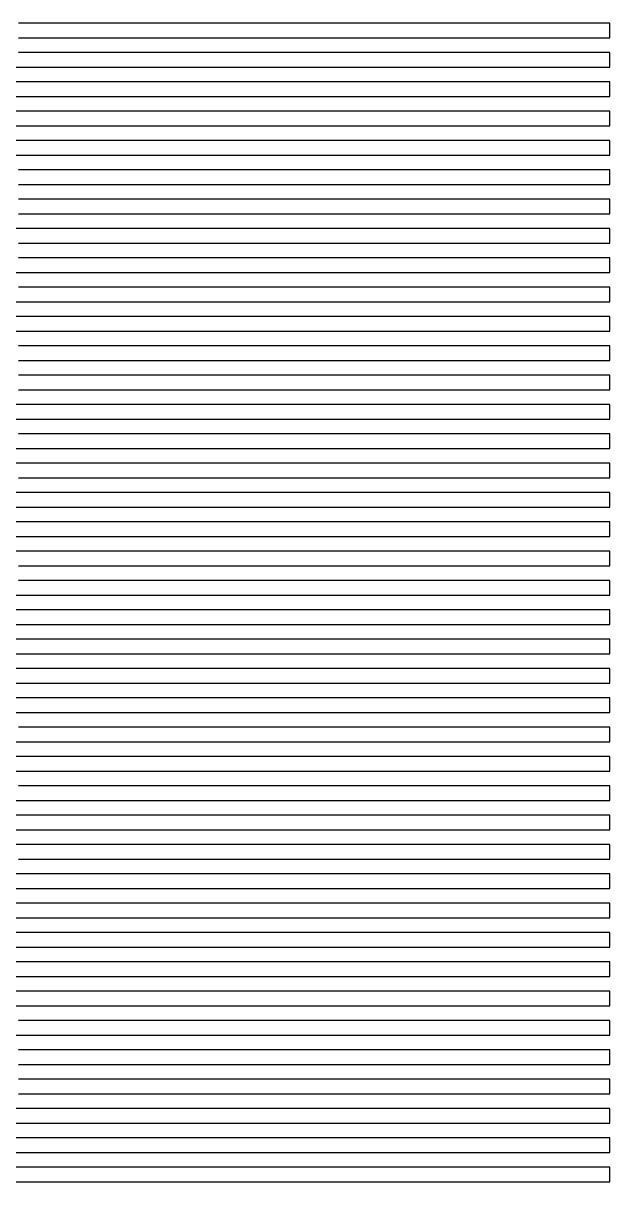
# Model space of a CAD drawing. Extents: x 0 to 80, y 0 to 80.
# Drawn here: x 60 to 80, y 0 to 39.5 of the extents above; entities that cross this region are included whole.
import ezdxf

# ---------------------------------------------------------------- set-up
doc = ezdxf.new("R2010")
doc.units = 0
doc.layers.add('FEED', color=7, linetype='CONTINUOUS')

msp = doc.modelspace()

# ---------------------------------------------------------------- linework, layer by layer
at = {"layer": 'FEED'}
for points in [[(59.84, 39, -14.952), (60.319, 39, -14.968), (60.799, 39, -15.016), (61.119, 39, -15.064), (61.439, 39, -15.112), (61.919, 39, -15.208), (62.239, 39, -15.304), (62.559, 39, -15.384), (63.519, 39, -15.736), (63.839, 39, -15.896), (63.999, 39, -15.96), (64.639, 39, -16.312), (65.439, 39, -16.84), (65.919, 39, -17.224), (66.079, 39, -17.32), (66.239, 39, -17.368), (79.999, 39, -17.368), (79.999, 39.125, -17.368), (79.999, 39.5, -17.368), (79.839, 39.5, -17.368), (65.919, 39.5, -17.368), (65.759, 39.5, -17.32), (65.599, 39.5, -17.224), (65.119, 39.5, -16.856), (64.479, 39.5, -16.424), (63.839, 39.5, -16.056), (63.039, 39.5, -15.688), (62.399, 39.5, -15.464), (61.919, 39.5, -15.32), (61.119, 39.5, -15.144), (60.479, 39.5, -15.048), (59.84, 39.5, -14.984)], [(58.56, 38, -14.888), (60, 38, -14.888), (60.319, 38, -14.904), (60.639, 38, -14.92), (60.959, 38, -14.952), (61.119, 38, -14.952), (61.919, 38, -15.08), (62.559, 38, -15.224), (63.199, 38, -15.416), (63.839, 38, -15.656), (64.799, 38, -16.12), (65.439, 38, -16.504), (66.079, 38, -16.968), (66.399, 38, -17.224), (66.559, 38, -17.32), (66.719, 38, -17.368), (79.999, 38, -17.368), (79.999, 38.125, -17.368), (79.999, 38.5, -17.368), (79.839, 38.5, -17.368), (66.559, 38.5, -17.368), (66.399, 38.5, -17.352), (66.239, 38.5, -17.272), (65.599, 38.5, -16.792), (64.959, 38.5, -16.36), (64.159, 38.5, -15.912), (63.199, 38.5, -15.512), (62.399, 38.5, -15.256), (61.599, 38.5, -15.08), (60.639, 38.5, -14.952), (60.479, 38.5, -14.952), (60.159, 38.5, -14.92), (59.84, 38.5, -14.92)], [(58.72, 37, -14.84), (60.479, 37, -14.84), (61.279, 37, -14.888), (62.079, 37, -15), (62.559, 37, -15.096), (63.199, 37, -15.256), (64.159, 37, -15.592), (64.959, 37, -15.96), (65.439, 37, -16.216), (66.079, 37, -16.616), (66.559, 37, -16.968), (66.719, 37, -17.112), (67.039, 37, -17.32), (67.199, 37, -17.368), (79.999, 37, -17.368), (79.999, 37.125, -17.368), (79.999, 37.5, -17.368), (79.839, 37.5, -17.368), (67.039, 37.5, -17.368), (66.879, 37.5, -17.352), (66.719, 37.5, -17.272), (66.079, 37.5, -16.792), (65.439, 37.5, -16.36), (64.639, 37.5, -15.912), (64.319, 37.5, -15.768), (63.999, 37.5, -15.624), (63.199, 37.5, -15.336), (62.719, 37.5, -15.192), (61.919, 37.5, -15.016), (60.639, 37.5, -14.872), (60.319, 37.5, -14.872), (60, 37.5, -14.856), (58.72, 37.5, -14.856)], [(59.2, 36, -14.808), (60.799, 36, -14.808), (61.599, 36, -14.856), (62.079, 36, -14.904), (62.399, 36, -14.968), (62.719, 36, -15.016), (63.679, 36, -15.256), (64.319, 36, -15.48), (64.959, 36, -15.736), (65.599, 36, -16.056), (66.399, 36, -16.536), (67.039, 36, -17.016), (67.359, 36, -17.256), (67.519, 36, -17.336), (67.679, 36, -17.368), (79.999, 36, -17.368), (79.999, 36.125, -17.368), (79.999, 36.5, -17.368), (79.839, 36.5, -17.368), (67.519, 36.5, -17.368), (67.359, 36.5, -17.352), (67.199, 36.5, -17.304), (66.399, 36.5, -16.696), (65.919, 36.5, -16.376), (65.119, 36.5, -15.912), (64.799, 36.5, -15.768), (64.479, 36.5, -15.624), (63.679, 36.5, -15.336), (63.039, 36.5, -15.144), (62.719, 36.5, -15.08), (62.559, 36.5, -15.032), (62.239, 36.5, -14.984), (61.919, 36.5, -14.936), (60.959, 36.5, -14.84), (60.639, 36.5, -14.84), (60.319, 36.5, -14.824), (59.2, 36.5, -14.824)], [(59.52, 35, -14.792), (61.439, 35, -14.792), (62.239, 35, -14.856), (62.719, 35, -14.904), (63.679, 35, -15.096), (64.479, 35, -15.336), (65.279, 35, -15.64), (65.599, 35, -15.8), (65.919, 35, -15.944), (66.719, 35, -16.408), (67.359, 35, -16.856), (67.839, 35, -17.24), (67.999, 35, -17.336), (68.159, 35, -17.368), (79.999, 35, -17.368), (79.999, 35.125, -17.368), (79.999, 35.5, -17.368), (79.839, 35.5, -17.368), (67.839, 35.5, -17.368), (67.679, 35.5, -17.32), (67.519, 35.5, -17.224), (66.879, 35.5, -16.728), (66.239, 35.5, -16.296), (65.759, 35.5, -16.024), (65.119, 35.5, -15.704), (64.319, 35.5, -15.384), (63.519, 35.5, -15.144), (62.719, 35.5, -14.968), (62.239, 35.5, -14.904), (61.919, 35.5, -14.856), (61.119, 35.5, -14.808), (60.799, 35.5, -14.808), (60.479, 35.5, -14.792), (59.52, 35.5, -14.792)], [(59.84, 34, -14.76), (61.759, 34, -14.76), (62.719, 34, -14.824), (63.039, 34, -14.872), (63.359, 34, -14.92), (63.999, 34, -15.048), (64.319, 34, -15.144), (64.639, 34, -15.224), (65.439, 34, -15.512), (66.559, 34, -16.056), (67.359, 34, -16.568), (68.159, 34, -17.192), (68.319, 34, -17.304), (68.479, 34, -17.368), (79.999, 34, -17.368), (79.999, 34.125, -17.368), (79.999, 34.5, -17.368), (79.839, 34.5, -17.368), (68.319, 34.5, -17.368), (68.159, 34.5, -17.32), (67.359, 34.5, -16.712), (66.559, 34.5, -16.168), (65.759, 34.5, -15.752), (64.959, 34.5, -15.416), (64.159, 34.5, -15.16), (62.879, 34.5, -14.888), (62.559, 34.5, -14.856), (62.399, 34.5, -14.824), (62.079, 34.5, -14.808), (61.759, 34.5, -14.776), (61.119, 34.5, -14.776), (60.799, 34.5, -14.76), (60.159, 34.5, -14.76), (59.84, 34.5, -14.776)], [(59.84, 33, -14.744), (60.159, 33, -14.728), (61.919, 33, -14.728), (62.239, 33, -14.744), (62.559, 33, -14.76), (63.359, 33, -14.84), (64.159, 33, -14.984), (64.319, 33, -15.032), (64.639, 33, -15.112), (65.279, 33, -15.304), (66.079, 33, -15.624), (66.879, 33, -16.024), (67.359, 33, -16.312), (67.839, 33, -16.632), (68.639, 33, -17.272), (68.799, 33, -17.352), (69.119, 33, -17.368), (79.999, 33, -17.368), (79.999, 33.125, -17.368), (79.999, 33.5, -17.368), (79.839, 33.5, -17.368), (68.799, 33.5, -17.368), (68.639, 33.5, -17.352), (68.479, 33.5, -17.288), (67.839, 33.5, -16.776), (67.199, 33.5, -16.328), (66.719, 33.5, -16.04), (65.919, 33.5, -15.64), (65.599, 33.5, -15.496), (64.639, 33.5, -15.16), (64.319, 33.5, -15.08), (63.999, 33.5, -15), (63.359, 33.5, -14.872), (62.559, 33.5, -14.776), (61.919, 33.5, -14.744), (59.84, 33.5, -14.744)], [(59.84, 32, -14.744), (60.159, 32, -14.728), (62.239, 32, -14.728), (62.559, 32, -14.744), (63.039, 32, -14.76), (63.519, 32, -14.808), (64.319, 32, -14.936), (64.639, 32, -15.016), (64.959, 32, -15.096), (65.599, 32, -15.288), (66.239, 32, -15.528), (67.039, 32, -15.912), (67.679, 32, -16.28), (68.319, 32, -16.728), (68.959, 32, -17.24), (69.119, 32, -17.336), (69.279, 32, -17.368), (79.999, 32, -17.368), (79.999, 32.125, -17.368), (79.999, 32.5, -17.368), (79.839, 32.5, -17.368), (69.119, 32.5, -17.368), (68.959, 32.5, -17.336), (68.799, 32.5, -17.256), (68.159, 32.5, -16.744), (67.519, 32.5, -16.296), (67.039, 32.5, -16.008), (66.239, 32.5, -15.608), (65.599, 32.5, -15.352), (64.799, 32.5, -15.096), (63.679, 32.5, -14.856), (63.359, 32.5, -14.824), (63.039, 32.5, -14.776), (62.719, 32.5, -14.76), (62.559, 32.5, -14.744), (62.239, 32.5, -14.744), (61.919, 32.5, -14.728), (60, 32.5, -14.728), (59.68, 32.5, -14.744)], [(59.36, 31, -14.776), (60, 31, -14.744), (61.279, 31, -14.728), (62.719, 31, -14.728), (63.039, 31, -14.744), (63.359, 31, -14.76), (64.159, 31, -14.84), (64.959, 31, -14.984), (65.119, 31, -15.032), (65.439, 31, -15.112), (65.919, 31, -15.256), (66.559, 31, -15.496), (67.679, 31, -16.04), (68.479, 31, -16.552), (69.279, 31, -17.176), (69.439, 31, -17.288), (69.599, 31, -17.352), (69.919, 31, -17.368), (79.999, 31, -17.368), (79.999, 31.125, -17.368), (79.999, 31.5, -17.368), (79.839, 31.5, -17.368), (69.439, 31.5, -17.368), (69.279, 31.5, -17.336), (69.119, 31.5, -17.24), (68.479, 31.5, -16.728), (67.839, 31.5, -16.28), (67.359, 31.5, -15.992), (67.039, 31.5, -15.816), (66.399, 31.5, -15.528), (65.919, 31.5, -15.336), (65.279, 31.5, -15.128), (64.959, 31.5, -15.048), (64.799, 31.5, -15), (64.159, 31.5, -14.872), (63.359, 31.5, -14.776), (62.399, 31.5, -14.728), (60.159, 31.5, -14.728), (59.84, 31.5, -14.744)], [(59.68, 30, -14.776), (60.319, 30, -14.744), (60.479, 30, -14.744), (60.799, 30, -14.728), (63.039, 30, -14.728), (63.359, 30, -14.744), (63.839, 30, -14.76), (64.159, 30, -14.792), (64.479, 30, -14.84), (64.799, 30, -14.888), (65.439, 30, -15.016), (65.759, 30, -15.112), (66.079, 30, -15.192), (67.039, 30, -15.56), (67.839, 30, -15.944), (68.479, 30, -16.328), (69.119, 30, -16.776), (69.599, 30, -17.176), (69.759, 30, -17.288), (69.919, 30, -17.352), (70.239, 30, -17.368), (79.999, 30, -17.368), (79.999, 30.125, -17.368), (79.999, 30.5, -17.368), (79.839, 30.5, -17.368), (69.919, 30.5, -17.368), (69.759, 30.5, -17.352), (69.599, 30.5, -17.288), (69.439, 30.5, -17.176), (68.959, 30.5, -16.776), (68.159, 30.5, -16.232), (67.519, 30.5, -15.864), (66.879, 30.5, -15.56), (66.239, 30.5, -15.304), (65.439, 30.5, -15.064), (64.639, 30.5, -14.888), (64.479, 30.5, -14.872), (63.839, 30.5, -14.776), (63.199, 30.5, -14.744), (61.919, 30.5, -14.728), (60.479, 30.5, -14.728), (60.159, 30.5, -14.744), (59.84, 30.5, -14.76)], [(59.04, 29, -14.936), (60, 29, -14.792), (60.639, 29, -14.744), (60.959, 29, -14.744), (61.279, 29, -14.728), (63.519, 29, -14.728), (64.319, 29, -14.776), (64.959, 29, -14.872), (65.759, 29, -15.032), (66.399, 29, -15.208), (67.359, 29, -15.56), (68.159, 29, -15.944), (68.799, 29, -16.328), (69.439, 29, -16.776), (69.919, 29, -17.176), (70.079, 29, -17.288), (70.239, 29, -17.352), (70.559, 29, -17.368), (79.999, 29, -17.368), (79.999, 29.125, -17.368), (79.999, 29.5, -17.368), (79.839, 29.5, -17.368), (70.239, 29.5, -17.368), (70.079, 29.5, -17.352), (69.919, 29.5, -17.288), (69.759, 29.5, -17.176), (69.279, 29.5, -16.776), (68.479, 29.5, -16.232), (67.839, 29.5, -15.864), (67.039, 29.5, -15.496), (66.239, 29.5, -15.208), (65.599, 29.5, -15.016), (64.799, 29.5, -14.856), (63.999, 29.5, -14.76), (63.839, 29.5, -14.76), (63.519, 29.5, -14.744), (62.239, 29.5, -14.728), (60.799, 29.5, -14.728), (60.479, 29.5, -14.744), (60.159, 29.5, -14.76), (59.36, 29.5, -14.84)], [(59.84, 28, -7.208), (60.159, 28, -9.672), (60.479, 28, -12.408), (60.639, 28, -13.544), (60.799, 28, -14.328), (60.959, 28, -14.744), (61.439, 28, -14.744), (61.759, 28, -14.728), (63.199, 28, -14.728), (63.519, 28, -14.744), (63.999, 28, -14.76), (64.799, 28, -14.824), (65.439, 28, -14.904), (65.759, 28, -14.968), (66.079, 28, -15.048), (66.399, 28, -15.128), (67.039, 28, -15.32), (67.679, 28, -15.56), (68.479, 28, -15.944), (69.119, 28, -16.328), (69.759, 28, -16.776), (70.239, 28, -17.176), (70.399, 28, -17.288), (70.559, 28, -17.352), (70.879, 28, -17.368), (79.999, 28, -17.368), (79.999, 28.125, -17.368), (79.999, 28.5, -17.368), (79.839, 28.5, -17.368), (70.559, 28.5, -17.368), (70.399, 28.5, -17.352), (70.239, 28.5, -17.288), (70.079, 28.5, -17.176), (69.599, 28.5, -16.776), (68.799, 28.5, -16.232), (68.159, 28.5, -15.864), (67.359, 28.5, -15.496), (66.399, 28.5, -15.16), (65.759, 28.5, -15), (65.279, 28.5, -14.904), (64.479, 28.5, -14.808), (64.319, 28.5, -14.776), (63.999, 28.5, -14.76), (63.519, 28.5, -14.728), (61.279, 28.5, -14.728), (60.959, 28.5, -14.744), (60.639, 28.5, -14.76), (60.479, 28.5, -14.776), (60.159, 28.5, -14.792), (60, 28.5, -14.824), (59.84, 28.5, -14.52)], [(59.84, 27, -4.184), (60.159, 27, -4.2), (60.479, 27, -4.28), (60.639, 27, -4.344), (60.799, 27, -4.44), (60.959, 27, -4.6), (61.119, 27, -4.872), (61.279, 27, -5.384), (61.439, 27, -6.264), (61.599, 27, -7.656), (61.919, 27, -11.592), (62.079, 27, -13.304), (62.239, 27, -14.36), (62.399, 27, -14.76), (63.679, 27, -14.76), (63.999, 27, -14.776), (64.319, 27, -14.776), (64.799, 27, -14.824), (65.119, 27, -14.84), (65.599, 27, -14.888), (66.399, 27, -15.032), (67.199, 27, -15.256), (68.319, 27, -15.688), (69.119, 27, -16.104), (69.759, 27, -16.52), (70.239, 27, -16.888), (70.719, 27, -17.288), (70.879, 27, -17.352), (71.199, 27, -17.368), (79.999, 27, -17.368), (79.999, 27.125, -17.368), (79.999, 27.5, -17.368), (79.839, 27.5, -17.368), (70.879, 27.5, -17.368), (70.719, 27.5, -17.352), (70.559, 27.5, -17.288), (70.239, 27.5, -17.048), (70.079, 27.5, -16.904), (69.279, 27.5, -16.328), (68.479, 27.5, -15.864), (67.839, 27.5, -15.56), (67.519, 27.5, -15.432), (66.719, 27.5, -15.176), (66.239, 27.5, -15.048), (65.599, 27.5, -14.92), (64.799, 27.5, -14.824), (64.319, 27.5, -14.776), (63.999, 27.5, -14.776), (63.679, 27.5, -14.76), (63.359, 27.5, -14.76), (63.039, 27.5, -14.744), (61.759, 27.5, -14.744), (61.599, 27.5, -14.376), (61.439, 27.5, -13.416), (61.279, 27.5, -11.896), (60.959, 27.5, -8.504), (60.799, 27.5, -7.144), (60.639, 27.5, -6.104), (60.479, 27.5, -5.368), (60.319, 27.5, -4.872), (60.159, 27.5, -4.584), (60, 27.5, -4.408), (59.84, 27.5, -4.296)], [(59.68, 26, -4.184), (60.159, 26, -4.184), (60.639, 26, -4.232), (60.959, 26, -4.28), (61.279, 26, -4.328), (61.439, 26, -4.376), (61.759, 26, -4.536), (61.919, 26, -4.68), (62.079, 26, -4.936), (62.239, 26, -5.448), (62.399, 26, -6.344), (62.559, 26, -7.784), (62.879, 26, -11.752), (63.039, 26, -13.448), (63.199, 26, -14.44), (63.359, 26, -14.792), (64.159, 26, -14.792), (64.479, 26, -14.808), (64.799, 26, -14.808), (65.599, 26, -14.872), (65.919, 26, -14.92), (66.079, 26, -14.936), (66.879, 26, -15.096), (67.519, 26, -15.272), (68.319, 26, -15.576), (69.119, 26, -15.976), (69.439, 26, -16.152), (70.239, 26, -16.696), (70.879, 26, -17.224), (71.039, 26, -17.32), (71.199, 26, -17.368), (79.999, 26, -17.368), (79.999, 26.125, -17.368), (79.999, 26.5, -17.368), (79.839, 26.5, -17.368), (71.039, 26.5, -17.368), (70.879, 26.5, -17.304), (70.559, 26.5, -17.064), (70.079, 26.5, -16.664), (69.439, 26.5, -16.232), (68.799, 26.5, -15.864), (67.999, 26.5, -15.496), (67.359, 26.5, -15.272), (66.879, 26.5, -15.128), (66.079, 26.5, -14.952), (65.919, 26.5, -14.936), (65.279, 26.5, -14.84), (64.639, 26.5, -14.808), (64.159, 26.5, -14.792), (63.839, 26.5, -14.776), (63.519, 26.5, -14.776), (63.199, 26.5, -14.76), (62.879, 26.5, -14.76), (62.719, 26.5, -14.344), (62.559, 26.5, -13.32), (62.399, 26.5, -11.624), (62.079, 26.5, -7.656), (61.919, 26.5, -6.216), (61.759, 26.5, -5.304), (61.599, 26.5, -4.808), (61.439, 26.5, -4.552), (61.279, 26.5, -4.424), (61.119, 26.5, -4.344), (60.479, 26.5, -4.216), (60.159, 26.5, -4.184), (59.68, 26.5, -4.184)], [(59.68, 25, -4.04), (60, 25, -4.232), (60.959, 25, -4.296), (61.119, 25, -4.328), (61.279, 25, -4.328), (61.759, 25, -4.424), (62.239, 25, -4.552), (62.399, 25, -4.632), (62.559, 25, -4.744), (62.719, 25, -4.904), (62.879, 25, -5.176), (63.039, 25, -5.704), (63.199, 25, -6.728), (63.359, 25, -8.44), (63.679, 25, -12.776), (63.839, 25, -14.184), (63.999, 25, -14.744), (64.159, 25, -14.808), (64.479, 25, -14.808), (65.599, 25, -14.872), (66.079, 25, -14.92), (66.879, 25, -15.064), (67.519, 25, -15.224), (67.999, 25, -15.384), (68.479, 25, -15.56), (69.119, 25, -15.848), (69.759, 25, -16.2), (70.399, 25, -16.632), (71.039, 25, -17.16), (71.199, 25, -17.272), (71.359, 25, -17.352), (71.679, 25, -17.368), (79.999, 25, -17.368), (79.999, 25.125, -17.368), (79.999, 25.5, -17.368), (79.839, 25.5, -17.368), (71.359, 25.5, -17.368), (71.199, 25.5, -17.336), (71.039, 25.5, -17.24), (70.239, 25.5, -16.6), (69.599, 25.5, -16.184), (69.119, 25.5, -15.912), (68.639, 25.5, -15.672), (67.839, 25.5, -15.352), (67.039, 25.5, -15.112), (66.719, 25.5, -15.048), (66.559, 25.5, -15), (66.239, 25.5, -14.952), (65.919, 25.5, -14.904), (65.279, 25.5, -14.84), (64.959, 25.5, -14.824), (64.639, 25.5, -14.808), (63.839, 25.5, -14.808), (63.679, 25.5, -14.76), (63.519, 25.5, -14.264), (63.359, 25.5, -12.968), (63.039, 25.5, -8.632), (62.879, 25.5, -6.84), (62.719, 25.5, -5.72), (62.559, 25.5, -5.128), (62.399, 25.5, -4.824), (62.239, 25.5, -4.68), (61.919, 25.5, -4.488), (61.759, 25.5, -4.424), (61.119, 25.5, -4.296), (60.319, 25.5, -4.216), (60, 25.5, -4.2), (59.84, 25.5, -4.184)], [(59.84, 24, -4.136), (60.159, 24, -4.36), (60.479, 24, -4.376), (60.799, 24, -4.392), (60.959, 24, -4.408), (61.279, 24, -4.424), (62.239, 24, -4.568), (62.719, 24, -4.728), (63.039, 24, -4.872), (63.199, 24, -4.984), (63.359, 24, -5.16), (63.519, 24, -5.48), (63.679, 24, -6.088), (63.839, 24, -7.272), (63.999, 24, -9.208), (64.159, 24, -11.576), (64.319, 24, -13.56), (64.479, 24, -14.584), (64.639, 24, -14.84), (64.959, 24, -14.856), (65.439, 24, -14.872), (65.759, 24, -14.904), (65.919, 24, -14.904), (66.239, 24, -14.952), (66.719, 24, -15.016), (67.359, 24, -15.144), (68.159, 24, -15.368), (68.959, 24, -15.672), (69.759, 24, -16.072), (70.239, 24, -16.376), (70.879, 24, -16.84), (71.359, 24, -17.24), (71.519, 24, -17.336), (71.679, 24, -17.368), (79.999, 24, -17.368), (79.999, 24.125, -17.368), (79.999, 24.5, -17.368), (79.839, 24.5, -17.368), (71.519, 24.5, -17.368), (71.359, 24.5, -17.304), (71.039, 24.5, -17.064), (70.559, 24.5, -16.664), (69.919, 24.5, -16.232), (69.439, 24.5, -15.96), (68.639, 24.5, -15.576), (67.999, 24.5, -15.352), (67.359, 24.5, -15.16), (67.039, 24.5, -15.096), (66.879, 24.5, -15.048), (66.559, 24.5, -15), (65.919, 24.5, -14.904), (65.439, 24.5, -14.856), (65.119, 24.5, -14.856), (64.799, 24.5, -14.84), (64.479, 24.5, -14.84), (64.319, 24.5, -14.808), (64.159, 24.5, -14.328), (63.999, 24.5, -13), (63.679, 24.5, -8.584), (63.519, 24.5, -6.84), (63.359, 24.5, -5.8), (63.199, 24.5, -5.288), (63.039, 24.5, -5.016), (62.879, 24.5, -4.856), (62.719, 24.5, -4.744), (62.559, 24.5, -4.664), (62.079, 24.5, -4.504), (61.759, 24.5, -4.44), (60.959, 24.5, -4.344), (60.639, 24.5, -4.328), (60.479, 24.5, -4.296), (60.159, 24.5, -4.296), (60, 24.5, -4.232), (59.68, 24.5, -4.04)], [(59.52, 23, -4.104), (60, 23, -4.376), (60.159, 23, -4.488), (60.319, 23, -4.536), (61.119, 23, -4.536), (61.439, 23, -4.552), (62.239, 23, -4.664), (62.879, 23, -4.84), (63.199, 23, -4.968), (63.679, 23, -5.272), (63.839, 23, -5.4), (63.999, 23, -5.576), (64.159, 23, -5.976), (64.319, 23, -6.824), (64.479, 23, -8.424), (64.799, 23, -12.984), (64.959, 23, -14.408), (65.119, 23, -14.888), (65.919, 23, -14.936), (66.239, 23, -14.952), (67.039, 23, -15.064), (67.519, 23, -15.144), (68.639, 23, -15.464), (69.279, 23, -15.72), (69.919, 23, -16.04), (70.559, 23, -16.424), (71.039, 23, -16.776), (71.679, 23, -17.304), (71.839, 23, -17.368), (79.999, 23, -17.368), (79.999, 23.125, -17.368), (79.999, 23.5, -17.368), (79.839, 23.5, -17.368), (71.839, 23.5, -17.368), (71.679, 23.5, -17.352), (71.519, 23.5, -17.272), (70.879, 23.5, -16.744), (70.239, 23.5, -16.296), (69.599, 23.5, -15.928), (68.959, 23.5, -15.64), (68.479, 23.5, -15.448), (67.679, 23.5, -15.208), (67.039, 23.5, -15.064), (66.559, 23.5, -15), (66.239, 23.5, -14.952), (65.759, 23.5, -14.904), (64.959, 23.5, -14.872), (64.799, 23.5, -14.808), (64.639, 23.5, -14.2), (64.479, 23.5, -12.648), (64.159, 23.5, -8.12), (63.999, 23.5, -6.584), (63.839, 23.5, -5.752), (63.679, 23.5, -5.368), (63.519, 23.5, -5.176), (63.039, 23.5, -4.872), (62.719, 23.5, -4.728), (62.399, 23.5, -4.648), (61.759, 23.5, -4.536), (61.119, 23.5, -4.472), (60.319, 23.5, -4.472), (60.159, 23.5, -4.408), (60, 23.5, -4.28), (59.52, 23.5, -4.024)], [(59.68, 22, -4.472), (60, 22, -4.696), (60.319, 22, -4.712), (60.959, 22, -4.712), (61.599, 22, -4.76), (62.079, 22, -4.84), (62.879, 22, -5.064), (63.199, 22, -5.144), (63.519, 22, -5.288), (63.679, 22, -5.336), (63.839, 22, -5.416), (63.999, 22, -5.528), (64.159, 22, -5.672), (64.319, 22, -5.848), (64.479, 22, -6.12), (64.639, 22, -6.776), (64.799, 22, -8.12), (65.119, 22, -12.616), (65.279, 22, -14.264), (65.439, 22, -14.904), (65.599, 22, -14.952), (66.239, 22, -14.984), (66.719, 22, -15.016), (67.519, 22, -15.144), (67.839, 22, -15.224), (68.319, 22, -15.336), (68.959, 22, -15.544), (69.599, 22, -15.8), (70.079, 22, -16.04), (70.719, 22, -16.424), (71.199, 22, -16.776), (71.679, 22, -17.176), (71.839, 22, -17.288), (71.999, 22, -17.352), (72.319, 22, -17.368), (79.999, 22, -17.368), (79.999, 22.125, -17.368), (79.999, 22.5, -17.368), (79.839, 22.5, -17.368), (71.999, 22.5, -17.368), (71.839, 22.5, -17.336), (71.679, 22.5, -17.24), (71.039, 22.5, -16.712), (70.399, 22.5, -16.28), (69.759, 22.5, -15.912), (68.959, 22.5, -15.56), (67.999, 22.5, -15.256), (67.679, 22.5, -15.192), (67.359, 22.5, -15.112), (66.879, 22.5, -15.048), (66.559, 22.5, -15), (66.079, 22.5, -14.952), (65.439, 22.5, -14.92), (65.279, 22.5, -14.888), (65.119, 22.5, -14.296), (64.959, 22.5, -12.712), (64.639, 22.5, -8.152), (64.479, 22.5, -6.728), (64.319, 22.5, -6.008), (64.159, 22.5, -5.688), (63.999, 22.5, -5.528), (63.679, 22.5, -5.272), (63.359, 22.5, -5.112), (63.199, 22.5, -5.064), (63.039, 22.5, -4.984), (62.399, 22.5, -4.792), (61.759, 22.5, -4.664), (61.279, 22.5, -4.616), (60.159, 22.5, -4.616), (60, 22.5, -4.536), (59.68, 22.5, -4.312)], [(59.84, 21, -4.984), (60, 21, -5.032), (60.319, 21, -5.032), (60.959, 21, -5.096), (61.279, 21, -5.144), (61.759, 21, -5.192), (62.879, 21, -5.368), (63.359, 21, -5.464), (63.839, 21, -5.608), (64.159, 21, -5.752), (64.319, 21, -5.848), (64.479, 21, -6.008), (64.639, 21, -6.232), (64.799, 21, -6.6), (64.959, 21, -7.448), (65.119, 21, -9.112), (65.439, 21, -13.592), (65.599, 21, -14.76), (65.759, 21, -15), (66.079, 21, -15.016), (67.199, 21, -15.112), (68.159, 21, -15.288), (68.959, 21, -15.512), (69.599, 21, -15.752), (70.239, 21, -16.056), (70.559, 21, -16.232), (71.359, 21, -16.776), (71.839, 21, -17.176), (71.999, 21, -17.288), (72.159, 21, -17.368), (79.999, 21, -17.368), (79.999, 21.125, -17.368), (79.999, 21.5, -17.368), (79.839, 21.5, -17.368), (72.159, 21.5, -17.368), (71.999, 21.5, -17.336), (71.839, 21.5, -17.24), (71.199, 21.5, -16.712), (70.559, 21.5, -16.28), (70.079, 21.5, -16.008), (69.439, 21.5, -15.704), (68.639, 21.5, -15.416), (68.479, 21.5, -15.384), (68.159, 21.5, -15.288), (67.199, 21.5, -15.096), (66.079, 21.5, -14.984), (65.759, 21.5, -14.984), (65.599, 21.5, -14.968), (65.439, 21.5, -14.488), (65.279, 21.5, -13), (64.959, 21.5, -8.456), (64.799, 21.5, -7.016), (64.639, 21.5, -6.312), (64.479, 21.5, -6.008), (64.319, 21.5, -5.832), (64.159, 21.5, -5.688), (63.999, 21.5, -5.576), (63.679, 21.5, -5.448), (63.519, 21.5, -5.368), (62.719, 21.5, -5.16), (61.599, 21.5, -4.936), (61.119, 21.5, -4.888), (60, 21.5, -4.888), (59.52, 21.5, -4.552)], [(59.52, 20, -5.16), (61.599, 20, -5.16), (61.919, 20, -5.208), (62.399, 20, -5.368), (62.559, 20, -5.432), (63.039, 20, -5.752), (63.679, 20, -5.88), (64.159, 20, -6.024), (64.479, 20, -6.168), (64.639, 20, -6.28), (64.799, 20, -6.488), (64.959, 20, -6.776), (65.119, 20, -7.448), (65.279, 20, -8.824), (65.599, 20, -13.224), (65.759, 20, -14.664), (65.919, 20, -15.08), (66.559, 20, -15.112), (67.199, 20, -15.16), (67.519, 20, -15.208), (67.839, 20, -15.256), (68.639, 20, -15.416), (69.279, 20, -15.608), (69.919, 20, -15.848), (70.559, 20, -16.168), (71.039, 20, -16.456), (71.679, 20, -16.92), (71.999, 20, -17.192), (72.159, 20, -17.304), (72.319, 20, -17.368), (79.999, 20, -17.368), (79.999, 20.125, -17.368), (79.999, 20.5, -17.368), (79.839, 20.5, -17.368), (72.319, 20.5, -17.368), (72.159, 20.5, -17.336), (71.999, 20.5, -17.24), (71.519, 20.5, -16.84), (71.039, 20.5, -16.488), (70.559, 20.5, -16.2), (70.079, 20.5, -15.944), (69.439, 20.5, -15.672), (68.479, 20.5, -15.368), (67.839, 20.5, -15.224), (66.879, 20.5, -15.112), (65.919, 20.5, -15.048), (65.759, 20.5, -15), (65.599, 20.5, -14.216), (65.439, 20.5, -12.392), (65.279, 20.5, -10.04), (65.119, 20.5, -8.088), (64.959, 20.5, -6.984), (64.799, 20.5, -6.488), (64.639, 20.5, -6.232), (64.479, 20.5, -6.072), (64.319, 20.5, -5.976), (63.999, 20.5, -5.832), (63.519, 20.5, -5.688), (62.879, 20.5, -5.544), (62.719, 20.5, -5.528), (62.399, 20.5, -5.352), (62.079, 20.5, -5.24), (61.599, 20.5, -5.16), (59.84, 20.5, -5.16)], [(59.36, 19, -5.192), (60.159, 19, -5.176), (61.119, 19, -5.176), (61.759, 19, -5.272), (62.239, 19, -5.432), (62.559, 19, -5.576), (63.039, 19, -5.896), (63.359, 19, -6.152), (63.519, 19, -6.184), (63.839, 19, -6.2), (64.159, 19, -6.296), (64.319, 19, -6.328), (64.639, 19, -6.472), (64.799, 19, -6.568), (64.959, 19, -6.76), (65.119, 19, -7.16), (65.279, 19, -7.864), (65.439, 19, -9.32), (65.759, 19, -13.656), (65.919, 19, -14.92), (66.079, 19, -15.16), (66.399, 19, -15.176), (66.719, 19, -15.192), (66.879, 19, -15.208), (67.199, 19, -15.224), (67.839, 19, -15.288), (68.639, 19, -15.432), (68.799, 19, -15.48), (69.119, 19, -15.56), (69.759, 19, -15.768), (70.079, 19, -15.896), (70.719, 19, -16.2), (71.359, 19, -16.6), (71.839, 19, -16.952), (72.159, 19, -17.224), (72.319, 19, -17.32), (72.479, 19, -17.368), (79.999, 19, -17.368), (79.999, 19.125, -17.368), (79.999, 19.5, -17.368), (79.839, 19.5, -17.368), (72.479, 19.5, -17.368), (72.319, 19.5, -17.352), (72.159, 19.5, -17.272), (71.519, 19.5, -16.744), (71.039, 19.5, -16.424), (70.399, 19.5, -16.056), (69.439, 19.5, -15.656), (68.639, 19.5, -15.416), (67.999, 19.5, -15.288), (67.679, 19.5, -15.256), (67.359, 19.5, -15.208), (66.399, 19.5, -15.128), (66.079, 19.5, -15.112), (65.919, 19.5, -15.08), (65.759, 19.5, -14.216), (65.599, 19.5, -12.312), (65.439, 19.5, -9.976), (65.279, 19.5, -8.168), (65.119, 19.5, -7.176), (64.959, 19.5, -6.744), (64.799, 19.5, -6.504), (64.639, 19.5, -6.36), (64.159, 19.5, -6.152), (63.839, 19.5, -6.072), (63.679, 19.5, -6.024), (63.359, 19.5, -6.008), (63.199, 19.5, -5.928), (62.879, 19.5, -5.672), (62.559, 19.5, -5.48), (62.079, 19.5, -5.288), (61.599, 19.5, -5.192), (61.279, 19.5, -5.16), (59.36, 19.5, -5.16)], [(59.52, 18, -5.304), (60.799, 18, -5.304), (60.959, 18, -5.336), (61.119, 18, -5.336), (61.599, 18, -5.432), (61.919, 18, -5.528), (62.399, 18, -5.752), (62.879, 18, -6.056), (63.039, 18, -6.168), (63.359, 18, -6.44), (63.519, 18, -6.488), (63.679, 18, -6.488), (63.999, 18, -6.536), (64.159, 18, -6.552), (64.479, 18, -6.648), (64.799, 18, -6.808), (64.959, 18, -6.936), (65.119, 18, -7.208), (65.279, 18, -7.832), (65.439, 18, -9.016), (65.599, 18, -10.952), (65.759, 18, -13.176), (65.919, 18, -14.776), (66.079, 18, -15.256), (66.399, 18, -15.256), (66.719, 18, -15.272), (67.199, 18, -15.288), (67.999, 18, -15.368), (68.319, 18, -15.416), (68.639, 18, -15.464), (69.279, 18, -15.624), (69.759, 18, -15.768), (70.079, 18, -15.88), (70.719, 18, -16.184), (71.199, 18, -16.456), (71.839, 18, -16.92), (72.319, 18, -17.304), (72.479, 18, -17.368), (79.999, 18, -17.368), (79.999, 18.125, -17.368), (79.999, 18.5, -17.368), (79.839, 18.5, -17.368), (72.479, 18.5, -17.368), (72.319, 18.5, -17.304), (71.999, 18.5, -17.064), (71.679, 18.5, -16.792), (71.039, 18.5, -16.36), (70.399, 18.5, -16.024), (70.079, 18.5, -15.88), (69.279, 18.5, -15.608), (68.639, 18.5, -15.448), (67.999, 18.5, -15.336), (66.879, 18.5, -15.224), (66.079, 18.5, -15.208), (65.919, 18.5, -14.888), (65.759, 18.5, -13.464), (65.439, 18.5, -9.16), (65.279, 18.5, -7.832), (65.119, 18.5, -7.16), (64.959, 18.5, -6.84), (64.799, 18.5, -6.696), (64.479, 18.5, -6.52), (63.999, 18.5, -6.376), (63.679, 18.5, -6.328), (63.519, 18.5, -6.328), (63.359, 18.5, -6.28), (62.879, 18.5, -5.912), (62.559, 18.5, -5.704), (62.079, 18.5, -5.48), (61.599, 18.5, -5.32), (60.959, 18.5, -5.224), (59.52, 18.5, -5.224)], [(59.52, 17, -5.528), (60.479, 17, -5.528), (60.799, 17, -5.56), (61.279, 17, -5.64), (61.759, 17, -5.784), (62.079, 17, -5.912), (62.559, 17, -6.184), (62.879, 17, -6.424), (63.199, 17, -6.696), (63.359, 17, -6.744), (63.679, 17, -6.76), (64.159, 17, -6.824), (64.479, 17, -6.904), (64.799, 17, -7.064), (64.959, 17, -7.176), (65.119, 17, -7.368), (65.279, 17, -7.8), (65.439, 17, -8.744), (65.599, 17, -10.44), (65.759, 17, -12.648), (65.919, 17, -14.52), (66.079, 17, -15.368), (67.039, 17, -15.368), (68.159, 17, -15.448), (68.959, 17, -15.576), (69.919, 17, -15.848), (70.239, 17, -15.976), (70.399, 17, -16.024), (70.879, 17, -16.248), (71.359, 17, -16.52), (71.999, 17, -16.984), (72.319, 17, -17.256), (72.479, 17, -17.336), (72.639, 17, -17.368), (79.999, 17, -17.368), (79.999, 17.125, -17.368), (79.999, 17.5, -17.368), (79.839, 17.5, -17.368), (72.639, 17.5, -17.368), (72.479, 17.5, -17.336), (72.319, 17.5, -17.256), (71.679, 17.5, -16.76), (71.199, 17.5, -16.44), (70.399, 17.5, -16.024), (69.759, 17.5, -15.768), (69.279, 17.5, -15.624), (68.799, 17.5, -15.512), (68.159, 17.5, -15.432), (67.679, 17.5, -15.368), (67.359, 17.5, -15.352), (67.199, 17.5, -15.336), (66.399, 17.5, -15.304), (66.079, 17.5, -15.304), (65.919, 17.5, -14.52), (65.759, 17.5, -12.664), (65.599, 17.5, -10.44), (65.439, 17.5, -8.744), (65.279, 17.5, -7.8), (65.119, 17.5, -7.32), (64.959, 17.5, -7.064), (64.639, 17.5, -6.856), (64.479, 17.5, -6.776), (64.159, 17.5, -6.68), (63.839, 17.5, -6.648), (63.679, 17.5, -6.616), (63.359, 17.5, -6.616), (63.199, 17.5, -6.504), (62.719, 17.5, -6.104), (62.399, 17.5, -5.896), (61.919, 17.5, -5.672), (61.439, 17.5, -5.528), (61.119, 17.5, -5.464), (60.639, 17.5, -5.4), (59.52, 17.5, -5.4)], [(59.52, 16, -5.88), (60.319, 16, -5.88), (60.639, 16, -5.928), (61.119, 16, -6.04), (61.439, 16, -6.136), (61.759, 16, -6.28), (62.399, 16, -6.664), (62.719, 16, -6.904), (62.879, 16, -7), (63.359, 16, -7), (63.839, 16, -7.048), (64.159, 16, -7.128), (64.479, 16, -7.224), (64.639, 16, -7.304), (64.959, 16, -7.56), (65.119, 16, -7.8), (65.279, 16, -8.344), (65.439, 16, -9.496), (65.599, 16, -11.368), (65.759, 16, -13.528), (65.919, 16, -15.096), (66.079, 16, -15.48), (67.199, 16, -15.48), (68.319, 16, -15.592), (68.479, 16, -15.592), (68.799, 16, -15.64), (69.119, 16, -15.688), (69.919, 16, -15.88), (70.079, 16, -15.944), (70.559, 16, -16.12), (70.879, 16, -16.264), (71.519, 16, -16.632), (71.999, 16, -16.984), (72.319, 16, -17.256), (72.479, 16, -17.336), (72.639, 16, -17.368), (79.999, 16, -17.368), (79.999, 16.125, -17.368), (79.999, 16.5, -17.368), (79.839, 16.5, -17.368), (72.639, 16.5, -17.368), (72.479, 16.5, -17.336), (72.319, 16.5, -17.256), (71.839, 16.5, -16.856), (71.199, 16.5, -16.424), (70.719, 16.5, -16.168), (70.079, 16.5, -15.912), (69.439, 16.5, -15.72), (68.959, 16.5, -15.624), (68.159, 16.5, -15.512), (67.359, 16.5, -15.432), (66.559, 16.5, -15.416), (66.079, 16.5, -15.416), (65.919, 16.5, -14.616), (65.759, 16.5, -12.792), (65.599, 16.5, -10.6), (65.439, 16.5, -8.904), (65.279, 16.5, -7.976), (65.119, 16.5, -7.56), (64.959, 16.5, -7.368), (64.639, 16.5, -7.144), (64.319, 16.5, -7.032), (63.839, 16.5, -6.904), (63.519, 16.5, -6.872), (63.039, 16.5, -6.872), (62.559, 16.5, -6.504), (62.079, 16.5, -6.2), (61.439, 16.5, -5.912), (60.959, 16.5, -5.752), (60.479, 16.5, -5.688), (59.36, 16.5, -5.688)], [(59.04, 15, -6.456), (60.479, 15, -6.456), (60.799, 15, -6.488), (61.119, 15, -6.584), (61.599, 15, -6.808), (62.079, 15, -7.096), (62.239, 15, -7.176), (62.399, 15, -7.224), (63.039, 15, -7.224), (63.679, 15, -7.288), (63.999, 15, -7.368), (64.479, 15, -7.544), (64.799, 15, -7.784), (64.959, 15, -7.96), (65.119, 15, -8.328), (65.279, 15, -9.128), (65.439, 15, -10.616), (65.759, 15, -14.632), (65.919, 15, -15.656), (66.239, 15, -15.64), (67.839, 15, -15.64), (68.159, 15, -15.656), (68.799, 15, -15.736), (69.439, 15, -15.848), (69.919, 15, -15.96), (70.399, 15, -16.104), (70.719, 15, -16.232), (71.199, 15, -16.472), (71.679, 15, -16.776), (71.999, 15, -17.016), (72.159, 15, -17.16), (72.319, 15, -17.272), (72.479, 15, -17.352), (72.799, 15, -17.368), (79.999, 15, -17.368), (79.999, 15.125, -17.368), (79.999, 15.5, -17.368), (79.839, 15.5, -17.368), (72.639, 15.5, -17.368), (72.479, 15.5, -17.336), (72.319, 15.5, -17.256), (71.679, 15.5, -16.76), (71.039, 15.5, -16.36), (70.399, 15.5, -16.072), (69.919, 15.5, -15.912), (69.119, 15.5, -15.736), (68.479, 15.5, -15.64), (67.999, 15.5, -15.592), (67.199, 15.5, -15.576), (66.079, 15.5, -15.576), (65.919, 15.5, -15.4), (65.759, 15.5, -13.992), (65.439, 15.5, -9.912), (65.279, 15.5, -8.648), (65.119, 15.5, -8.024), (64.959, 15.5, -7.736), (64.799, 15.5, -7.592), (64.479, 15.5, -7.384), (63.999, 15.5, -7.224), (63.519, 15.5, -7.144), (63.359, 15.5, -7.144), (63.039, 15.5, -7.128), (62.719, 15.5, -7.128), (62.559, 15.5, -7.08), (62.079, 15.5, -6.776), (61.759, 15.5, -6.568), (61.279, 15.5, -6.344), (61.119, 15.5, -6.28), (60.639, 15.5, -6.184), (59.84, 15.5, -6.168)], [(59.36, 14, -6.888), (60.159, 14, -7.128), (60.959, 14, -7.304), (61.599, 14, -7.368), (62.239, 14, -7.368), (62.879, 14, -7.416), (63.199, 14, -7.464), (63.839, 14, -7.624), (64.159, 14, -7.736), (64.319, 14, -7.816), (64.639, 14, -8.056), (64.799, 14, -8.232), (64.959, 14, -8.568), (65.119, 14, -9.288), (65.279, 14, -10.648), (65.599, 14, -14.6), (65.759, 14, -15.896), (66.079, 14, -15.848), (66.719, 14, -15.8), (67.999, 14, -15.8), (68.799, 14, -15.864), (69.759, 14, -16.04), (70.399, 14, -16.232), (70.879, 14, -16.424), (71.359, 14, -16.68), (71.679, 14, -16.888), (72.159, 14, -17.256), (72.319, 14, -17.352), (72.639, 14, -17.368), (79.999, 14, -17.368), (79.999, 14.125, -17.368), (79.999, 14.5, -17.368), (79.839, 14.5, -17.368), (72.479, 14.5, -17.368), (72.319, 14.5, -17.32), (71.679, 14.5, -16.84), (71.199, 14.5, -16.536), (70.719, 14.5, -16.296), (70.239, 14.5, -16.12), (69.599, 14.5, -15.928), (69.119, 14.5, -15.832), (67.999, 14.5, -15.72), (66.239, 14.5, -15.72), (65.919, 14.5, -15.752), (65.759, 14.5, -15.288), (65.599, 14.5, -13.576), (65.439, 14.5, -11.48), (65.279, 14.5, -9.752), (65.119, 14.5, -8.728), (64.959, 14.5, -8.232), (64.799, 14.5, -7.992), (64.639, 14.5, -7.848), (64.319, 14.5, -7.64), (63.679, 14.5, -7.432), (63.199, 14.5, -7.352), (62.719, 14.5, -7.304), (62.079, 14.5, -7.304), (61.919, 14.5, -7.288), (61.599, 14.5, -7.176), (61.279, 14.5, -7.016), (60.959, 14.5, -6.888), (60.639, 14.5, -6.808), (60, 14.5, -6.792), (59.36, 14.5, -6.792)], [(59.52, 13.001, -7.08), (60.159, 13.001, -7.208), (60.479, 13.001, -7.256), (60.959, 13.001, -7.336), (61.439, 13.001, -7.384), (61.759, 13.001, -7.432), (62.079, 13.001, -7.48), (62.719, 13.001, -7.608), (63.359, 13.001, -7.784), (63.999, 13.001, -8.024), (64.159, 13.001, -8.104), (64.319, 13.001, -8.216), (64.479, 13.001, -8.376), (64.639, 13.001, -8.568), (64.799, 13.001, -8.92), (64.959, 13.001, -9.688), (65.119, 13.001, -11.064), (65.439, 13.001, -14.92), (65.599, 13.001, -16.2), (66.079, 13.001, -16.104), (66.719, 13.001, -16.024), (67.839, 13.001, -16.008), (68.479, 13.001, -16.024), (69.279, 13.001, -16.104), (70.079, 13.001, -16.264), (70.399, 13.001, -16.376), (70.719, 13.001, -16.488), (71.199, 13.001, -16.712), (71.839, 13.001, -17.144), (71.999, 13.001, -17.272), (72.159, 13.001, -17.352), (72.479, 13.001, -17.368), (79.999, 13.001, -17.368), (79.999, 13.126, -17.368), (79.999, 13.5, -17.368), (79.839, 13.5, -17.368), (72.319, 13.5, -17.368), (72.159, 13.5, -17.304), (71.999, 13.5, -17.208), (71.519, 13.5, -16.84), (71.039, 13.5, -16.568), (70.719, 13.5, -16.408), (70.079, 13.5, -16.2), (69.279, 13.5, -16.024), (68.159, 13.5, -15.896), (66.719, 13.5, -15.896), (65.919, 13.5, -15.976), (65.759, 13.5, -16.008), (65.599, 13.5, -15.496), (65.439, 13.5, -13.752), (65.279, 13.5, -11.704), (65.119, 13.5, -10.024), (64.959, 13.5, -9.016), (64.799, 13.5, -8.536), (64.639, 13.5, -8.296), (64.479, 13.5, -8.136), (64.319, 13.5, -8.008), (64.159, 13.5, -7.912), (63.839, 13.5, -7.784), (63.199, 13.5, -7.592), (62.719, 13.5, -7.496), (62.399, 13.5, -7.464), (62.079, 13.5, -7.416), (61.439, 13.5, -7.368), (61.279, 13.5, -7.336), (60.959, 13.5, -7.304), (60.639, 13.5, -7.24), (60.319, 13.5, -7.192), (59.84, 13.5, -7.096)], [(59.52, 12.001, -7.32), (60.479, 12.001, -7.416), (60.799, 12.001, -7.464), (61.279, 12.001, -7.528), (61.599, 12.001, -7.608), (62.079, 12.001, -7.72), (62.559, 12.001, -7.864), (63.359, 12.001, -8.168), (63.679, 12.001, -8.312), (63.999, 12.001, -8.52), (64.159, 12.001, -8.648), (64.319, 12.001, -8.856), (64.479, 12.001, -9.144), (64.639, 12.001, -9.736), (64.799, 12.001, -10.84), (65.119, 12.001, -14.44), (65.279, 12.001, -15.992), (65.439, 12.001, -16.68), (66.079, 12.001, -16.472), (66.559, 12.001, -16.36), (66.879, 12.001, -16.312), (67.199, 12.001, -16.264), (67.839, 12.001, -16.232), (68.479, 12.001, -16.232), (68.959, 12.001, -16.28), (69.759, 12.001, -16.424), (70.079, 12.001, -16.52), (70.239, 12.001, -16.552), (70.719, 12.001, -16.744), (71.039, 12.001, -16.904), (71.519, 12.001, -17.224), (71.679, 12.001, -17.32), (71.839, 12.001, -17.368), (79.999, 12.001, -17.368), (79.999, 12.126, -17.368), (79.999, 12.501, -17.368), (79.839, 12.501, -17.368), (72.159, 12.501, -17.368), (71.999, 12.501, -17.352), (71.839, 12.501, -17.288), (71.679, 12.501, -17.192), (71.519, 12.501, -17.064), (71.199, 12.501, -16.856), (70.719, 12.501, -16.616), (70.239, 12.501, -16.44), (69.759, 12.501, -16.312), (69.119, 12.501, -16.184), (68.479, 12.501, -16.12), (67.199, 12.501, -16.12), (66.559, 12.501, -16.184), (65.919, 12.501, -16.312), (65.599, 12.501, -16.408), (65.439, 12.501, -16.248), (65.279, 12.501, -14.808), (64.959, 12.501, -11.064), (64.799, 12.501, -9.784), (64.639, 12.501, -9.08), (64.479, 12.501, -8.744), (64.319, 12.501, -8.552), (64.159, 12.501, -8.392), (63.999, 12.501, -8.28), (63.519, 12.501, -8.056), (62.559, 12.501, -7.72), (61.919, 12.501, -7.576), (61.599, 12.501, -7.496), (61.279, 12.501, -7.448), (61.119, 12.501, -7.416), (60.799, 12.501, -7.384), (60.479, 12.501, -7.336), (59.52, 12.501, -7.208)], [(59.84, 11.001, -7.672), (60.159, 11.001, -7.688), (60.479, 11.001, -7.704), (61.279, 11.001, -7.816), (62.079, 11.001, -8.04), (62.719, 11.001, -8.296), (63.359, 11.001, -8.584), (63.679, 11.001, -8.792), (63.839, 11.001, -8.92), (63.999, 11.001, -9.112), (64.159, 11.001, -9.416), (64.319, 11.001, -9.96), (64.479, 11.001, -10.984), (64.639, 11.001, -12.552), (64.799, 11.001, -14.36), (64.959, 11.001, -15.896), (65.119, 11.001, -16.824), (65.279, 11.001, -17.24), (65.439, 11.001, -17.24), (66.079, 11.001, -16.952), (66.399, 11.001, -16.84), (67.199, 11.001, -16.664), (67.679, 11.001, -16.632), (69.119, 11.001, -16.632), (69.439, 11.001, -16.664), (69.759, 11.001, -16.728), (70.079, 11.001, -16.824), (70.399, 11.001, -16.952), (71.039, 11.001, -17.272), (71.199, 11.001, -17.336), (71.359, 11.001, -17.368), (79.999, 11.001, -17.368), (79.999, 11.126, -17.368), (79.999, 11.501, -17.368), (79.839, 11.501, -17.368), (71.679, 11.501, -17.368), (71.519, 11.501, -17.352), (71.359, 11.501, -17.288), (70.879, 11.501, -16.984), (70.399, 11.501, -16.76), (70.079, 11.501, -16.664), (69.919, 11.501, -16.6), (69.439, 11.501, -16.488), (68.959, 11.501, -16.44), (67.359, 11.501, -16.44), (66.879, 11.501, -16.488), (66.559, 11.501, -16.552), (66.239, 11.501, -16.632), (65.599, 11.501, -16.872), (65.439, 11.501, -16.936), (65.279, 11.501, -16.824), (65.119, 11.501, -15.864), (64.959, 11.501, -14.312), (64.799, 11.501, -12.456), (64.639, 11.501, -10.856), (64.479, 11.501, -9.816), (64.319, 11.501, -9.272), (64.159, 11.501, -8.968), (63.999, 11.501, -8.776), (63.679, 11.501, -8.536), (63.519, 11.501, -8.44), (62.559, 11.501, -8.04), (61.919, 11.501, -7.816), (61.279, 11.501, -7.656), (60.639, 11.501, -7.56), (60.159, 11.501, -7.512), (59.52, 11.501, -7.48)], [(59.36, 10.001, -8.136), (60.159, 10.001, -8.136), (60.799, 10.001, -8.2), (61.279, 10.001, -8.296), (62.079, 10.001, -8.52), (62.559, 10.001, -8.696), (63.039, 10.001, -8.92), (63.359, 10.001, -9.128), (63.519, 10.001, -9.272), (63.679, 10.001, -9.48), (63.839, 10.001, -9.848), (63.999, 10.001, -10.52), (64.159, 10.001, -11.656), (64.479, 10.001, -14.888), (64.639, 10.001, -16.2), (64.799, 10.001, -16.952), (64.959, 10.001, -17.272), (65.119, 10.001, -17.368), (66.719, 10.001, -17.368), (67.359, 10.001, -17.272), (67.679, 10.001, -17.224), (68.159, 10.001, -17.192), (69.119, 10.001, -17.192), (69.919, 10.001, -17.336), (70.079, 10.001, -17.368), (79.999, 10.001, -17.368), (79.999, 10.126, -17.368), (79.999, 10.501, -17.368), (79.839, 10.501, -17.368), (70.879, 10.501, -17.368), (70.559, 10.501, -17.272), (70.239, 10.501, -17.112), (69.759, 10.501, -16.952), (69.279, 10.501, -16.888), (68.159, 10.501, -16.872), (67.679, 10.501, -16.872), (67.359, 10.501, -16.904), (67.039, 10.501, -16.968), (66.559, 10.501, -17.112), (66.079, 10.501, -17.272), (65.759, 10.501, -17.352), (65.439, 10.501, -17.368), (65.279, 10.501, -17.352), (65.119, 10.501, -17.24), (64.959, 10.501, -16.84), (64.799, 10.501, -15.944), (64.639, 10.501, -14.472), (64.479, 10.501, -12.728), (64.319, 10.501, -11.192), (64.159, 10.501, -10.168), (63.999, 10.501, -9.608), (63.839, 10.501, -9.272), (63.679, 10.501, -9.08), (63.359, 10.501, -8.84), (62.879, 10.501, -8.584), (62.079, 10.501, -8.248), (61.759, 10.501, -8.136), (61.119, 10.501, -7.992), (60.319, 10.501, -7.896), (58.4, 10.501, -7.896)], [(59.2, 9.001, -8.696), (60.479, 9.001, -8.696), (60.799, 9.001, -8.728), (61.279, 9.001, -8.824), (61.599, 9.001, -8.92), (61.919, 9.001, -9), (62.559, 9.001, -9.24), (62.719, 9.001, -9.32), (63.039, 9.001, -9.544), (63.199, 9.001, -9.704), (63.359, 9.001, -9.976), (63.519, 9.001, -10.504), (63.679, 9.001, -11.432), (63.839, 9.001, -12.776), (64.159, 9.001, -15.784), (64.319, 9.001, -16.728), (64.479, 9.001, -17.192), (64.639, 9.001, -17.336), (64.799, 9.001, -17.368), (79.999, 9.001, -17.368), (79.999, 9.126, -17.368), (79.999, 9.501, -17.368), (79.839, 9.501, -17.368), (64.959, 9.501, -17.368), (64.799, 9.501, -17.32), (64.639, 9.501, -17.08), (64.479, 9.501, -16.488), (64.319, 9.501, -15.352), (63.999, 9.501, -12.184), (63.839, 9.501, -10.936), (63.679, 9.501, -10.152), (63.519, 9.501, -9.72), (63.359, 9.501, -9.48), (63.199, 9.501, -9.336), (62.719, 9.501, -9.032), (62.239, 9.501, -8.84), (61.279, 9.501, -8.552), (60.799, 9.501, -8.456), (60.319, 9.501, -8.408), (59.04, 9.501, -8.408)], [(59.2, 8.001, -9.224), (60.319, 8.001, -9.224), (60.639, 8.001, -9.256), (61.119, 8.001, -9.352), (61.759, 8.001, -9.544), (62.079, 8.001, -9.672), (62.399, 8.001, -9.896), (62.559, 8.001, -10.04), (62.719, 8.001, -10.248), (62.879, 8.001, -10.616), (63.039, 8.001, -11.304), (63.199, 8.001, -12.408), (63.519, 8.001, -15.272), (63.679, 8.001, -16.36), (63.839, 8.001, -17), (63.999, 8.001, -17.272), (64.159, 8.001, -17.368), (79.999, 8.001, -17.368), (79.999, 8.126, -17.368), (79.999, 8.501, -17.368), (79.839, 8.501, -17.368), (64.479, 8.501, -17.368), (64.319, 8.501, -17.336), (64.159, 8.501, -17.16), (63.999, 8.501, -16.696), (63.839, 8.501, -15.752), (63.519, 8.501, -12.824), (63.359, 8.501, -11.512), (63.199, 8.501, -10.648), (63.039, 8.501, -10.184), (62.879, 8.501, -9.928), (62.719, 8.501, -9.768), (62.399, 8.501, -9.528), (62.079, 8.501, -9.352), (61.599, 8.501, -9.176), (60.799, 8.501, -9), (60.319, 8.501, -8.968), (59.2, 8.501, -8.968)], [(59.36, 7.001, -9.816), (60.319, 7.001, -9.816), (60.799, 7.001, -9.848), (61.119, 7.001, -9.896), (61.439, 7.001, -9.992), (61.599, 7.001, -10.056), (61.759, 7.001, -10.152), (61.919, 7.001, -10.28), (62.079, 7.001, -10.456), (62.239, 7.001, -10.68), (62.399, 7.001, -11.112), (62.559, 7.001, -11.848), (62.719, 7.001, -12.968), (63.039, 7.001, -15.64), (63.199, 7.001, -16.584), (63.359, 7.001, -17.112), (63.519, 7.001, -17.32), (63.679, 7.001, -17.368), (79.999, 7.001, -17.368), (79.999, 7.126, -17.368), (79.999, 7.501, -17.368), (79.839, 7.501, -17.368), (63.999, 7.501, -17.368), (63.839, 7.501, -17.352), (63.679, 7.501, -17.224), (63.519, 7.501, -16.856), (63.359, 7.501, -16.088), (63.199, 7.501, -14.856), (62.879, 7.501, -12.056), (62.719, 7.501, -11.112), (62.559, 7.501, -10.584), (62.399, 7.501, -10.296), (62.239, 7.501, -10.136), (61.759, 7.501, -9.816), (61.439, 7.501, -9.704), (60.959, 7.501, -9.608), (60.639, 7.501, -9.576), (59.52, 7.501, -9.576)], [(59.36, 6.001, -10.28), (60.159, 6.001, -10.28), (60.479, 6.001, -10.328), (60.959, 6.001, -10.488), (61.119, 6.001, -10.568), (61.279, 6.001, -10.696), (61.439, 6.001, -10.888), (61.599, 6.001, -11.176), (61.759, 6.001, -11.672), (61.919, 6.001, -12.488), (62.399, 6.001, -15.928), (62.559, 6.001, -16.696), (62.719, 6.001, -17.128), (62.879, 6.001, -17.304), (63.039, 6.001, -17.368), (79.999, 6.001, -17.368), (79.999, 6.126, -17.368), (79.999, 6.501, -17.368), (79.839, 6.501, -17.368), (63.359, 6.501, -17.368), (63.199, 6.501, -17.288), (63.039, 6.501, -17.048), (62.879, 6.501, -16.536), (62.719, 6.501, -15.64), (62.399, 6.501, -13.192), (62.239, 6.501, -12.12), (62.079, 6.501, -11.368), (61.919, 6.501, -10.92), (61.759, 6.501, -10.664), (61.599, 6.501, -10.472), (61.439, 6.501, -10.344), (61.279, 6.501, -10.248), (60.959, 6.501, -10.136), (60.479, 6.501, -10.072), (59.68, 6.501, -10.056)], [(59.68, 5.001, -10.712), (60.159, 5.001, -10.872), (60.319, 5.001, -10.952), (60.479, 5.001, -11.064), (60.639, 5.001, -11.24), (60.799, 5.001, -11.544), (60.959, 5.001, -12.04), (61.119, 5.001, -12.792), (61.599, 5.001, -15.848), (61.759, 5.001, -16.6), (61.919, 5.001, -17.064), (62.079, 5.001, -17.272), (62.239, 5.001, -17.352), (62.559, 5.001, -17.368), (79.999, 5.001, -17.368), (79.999, 5.126, -17.368), (79.999, 5.501, -17.368), (79.839, 5.501, -17.368), (62.719, 5.501, -17.368), (62.559, 5.501, -17.336), (62.399, 5.501, -17.192), (62.239, 5.501, -16.856), (62.079, 5.501, -16.232), (61.919, 5.501, -15.288), (61.599, 5.501, -13.032), (61.439, 5.501, -12.136), (61.279, 5.501, -11.528), (61.119, 5.501, -11.16), (60.959, 5.501, -10.936), (60.799, 5.501, -10.792), (60.479, 5.501, -10.648), (60.159, 5.501, -10.536), (59.84, 5.501, -10.488)], [(59.84, 4.001, -12.52), (60, 4.001, -13.192), (60.479, 4.001, -15.832), (60.639, 4.001, -16.536), (60.799, 4.001, -16.984), (60.959, 4.001, -17.224), (61.119, 4.001, -17.336), (61.279, 4.001, -17.368), (79.999, 4.001, -17.368), (79.999, 4.126, -17.368), (79.999, 4.501, -17.368), (79.839, 4.501, -17.368), (61.759, 4.501, -17.368), (61.599, 4.501, -17.336), (61.439, 4.501, -17.224), (61.279, 4.501, -16.984), (61.119, 4.501, -16.504), (60.959, 4.501, -15.768), (60.479, 4.501, -12.824), (60.319, 4.501, -12.104), (60.159, 4.501, -11.624), (60, 4.501, -11.336), (59.84, 4.501, -11.16)], [(59.84, 3.001, -17.24), (60, 3.001, -17.336), (60.159, 3.001, -17.368), (79.999, 3.001, -17.368), (79.999, 3.126, -17.368), (79.999, 3.501, -17.368), (79.839, 3.501, -17.368), (60.799, 3.501, -17.368), (60.639, 3.501, -17.336), (60.479, 3.501, -17.256), (60.319, 3.501, -17.08), (60.159, 3.501, -16.76), (60, 3.501, -16.248), (59.84, 3.501, -15.56)], [(58.88, 2.001, -17.368), (79.999, 2.001, -17.368), (79.999, 2.126, -17.368), (79.999, 2.501, -17.368), (79.839, 2.501, -17.368), (59.52, 2.501, -17.368)], [(56.48, 1.001, -17.368), (77.439, 1.001, -17.368), (79.999, 1.001, -17.368), (79.999, 1.126, -17.368), (79.999, 1.501, -17.368), (79.839, 1.501, -17.368), (57.76, 1.501, -17.368)], [(0.161, 0, -17.368), (79.999, 0, -17.368), (79.999, 0.126, -17.368), (79.999, 0.501, -17.368), (79.839, 0.501, -17.368), (0.001, 0.501, -17.368)]]:
    msp.add_polyline3d(points, dxfattribs=at)

doc.saveas('drawing.dxf')
